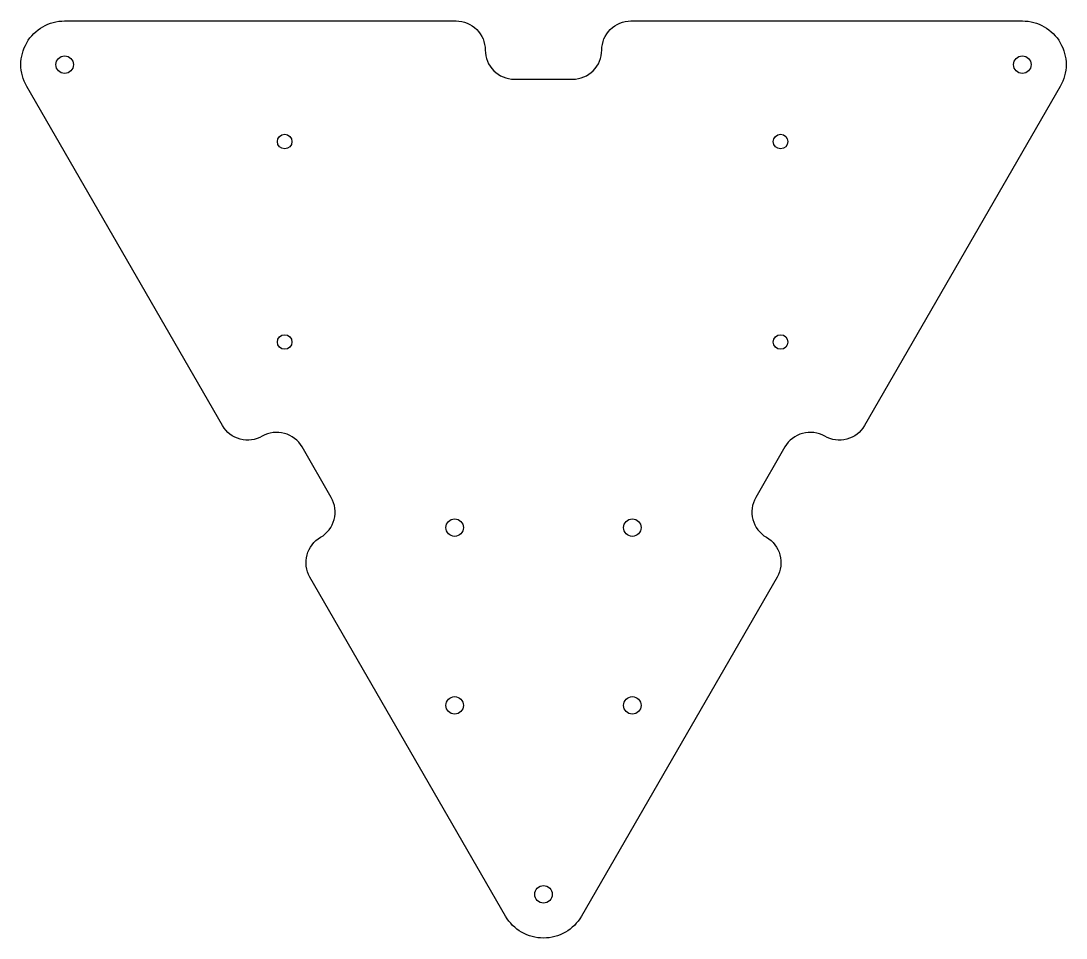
# Model space of a CAD drawing. Header units: millimetres. Extents: x -90 to 90, y -102 to 55.
import ezdxf

# ---------------------------------------------------------------- set-up
doc = ezdxf.new("R2010")
doc.units = ezdxf.units.MM
doc.layers.get('0').update_dxf_attribs({"linetype": 'CONTINUOUS'})

msp = doc.modelspace()

# ---------------------------------------------------------------- linework, layer by layer
msp.add_lwpolyline([(38.25, -33.63, -0.414214), (40.08, -40.46), (6.5, -98.63, -0.57735), (-6.5, -98.63), (-40.08, -40.46, -0.414214), (-38.25, -33.63, 0.414214), (-36.42, -26.8), (-41.42, -18.14, 0.414214), (-48.25, -16.31, -0.414214), (-55.08, -14.48), (-88.67, 43.69, -0.57735), (-82.17, 54.94), (-15, 54.94, -0.414214), (-10, 49.94, 0.414214), (-5, 44.94), (5, 44.94, 0.414214), (10, 49.94, -0.414214), (15, 54.94), (82.17, 54.94, -0.57735), (88.67, 43.69), (55.08, -14.48, -0.414214), (48.25, -16.31, 0.414214), (41.42, -18.14), (36.42, -26.8, 0.414214)], format="xyb", close=True)
for centre, radius in [((-82.17, 47.44), 1.5), ((82.17, 47.44), 1.5), ((-44.41, 34.25), 1.25), ((40.67, 34.25), 1.25), ((-44.41, -0.14), 1.25), ((40.67, -0.14), 1.25), ((-15.25, -31.97), 1.5), ((15.25, -31.97), 1.5), ((-15.25, -62.47), 1.5), ((15.25, -62.47), 1.5), ((0, -94.88), 1.5)]:
    msp.add_circle(centre, radius)

doc.saveas('drawing.dxf')
